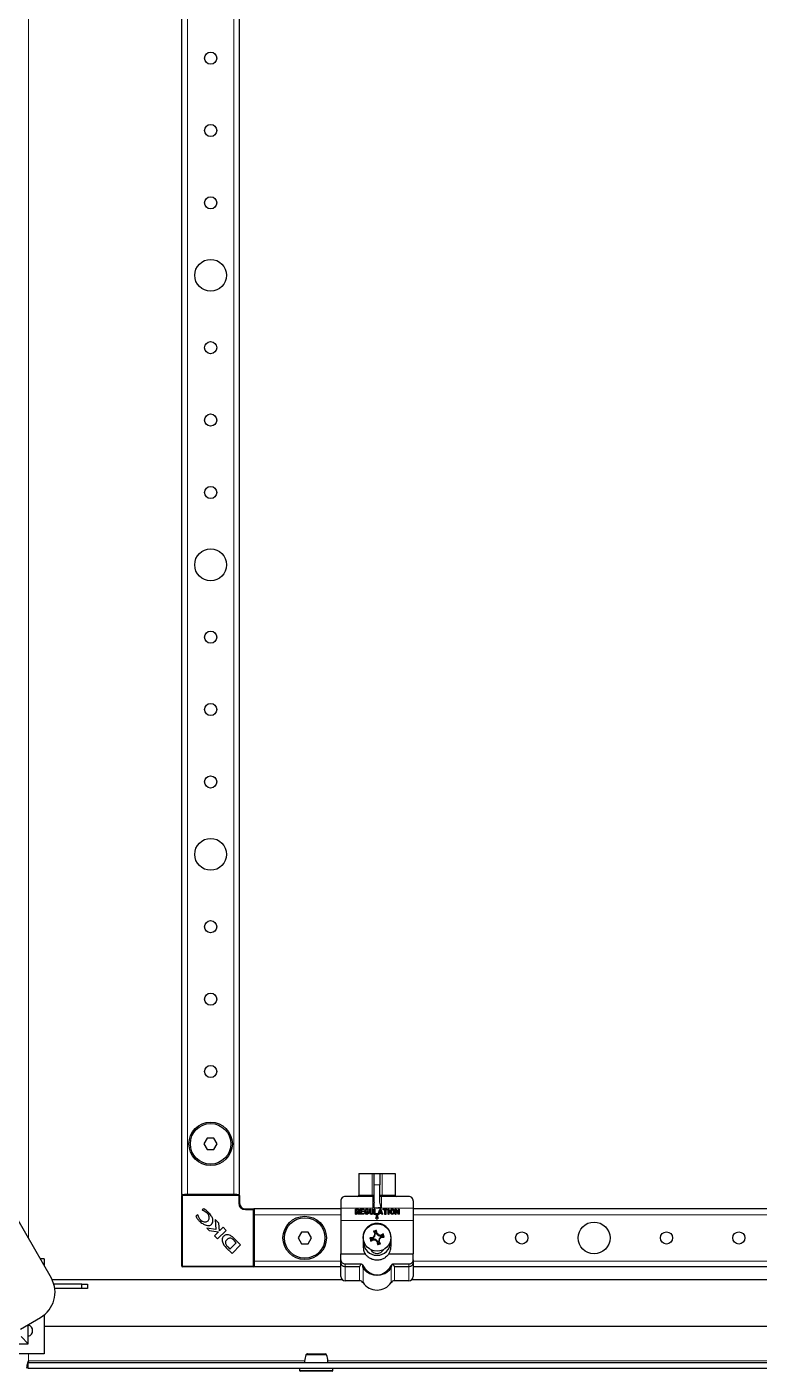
# Model space of a CAD drawing. Header units: millimetres. Extents: x -1134 to 2940, y -1538 to 1219.
# Drawn here: x -268.4 to -15.4, y -999.7 to -535.4 of the extents above; entities that cross this region are included whole.
import ezdxf

# ---------------------------------------------------------------- set-up
doc = ezdxf.new("R2010")
doc.units = ezdxf.units.MM

msp = doc.modelspace()

# ---------------------------------------------------------------- linework, layer by layer
at = {"color": 8, "linetype": 'Continuous', "lineweight": 18}
for p, q in [((-267.84, -954.04), (-267.84, 511.61)), ((-212.94, -938.72), (-212.94, 496.28)), ((-196.94, -938.72), (-196.94, 496.28)), ((-149.16, -938.92), (-149.16, -931.42)), ((-145.72, -931.42), (-145.72, -938.92)), ((-146.44, -935.42), (-148.44, -935.42)), ((-214.94, -939.02), (-214.64, -939.02)), ((-214.64, -938.72), (-214.64, -939.02)), ((-214.64, -939.02), (-214.64, -963.42)), ((-195.24, -939.02), (-214.64, -939.02)), ((-195.24, -938.72), (-195.24, -939.02)), ((-195.24, -941.72), (-195.24, -939.02)), ((-195.24, -939.02), (-194.94, -939.02)), ((-194.94, -941.72), (-195.24, -941.72)), ((-153.69, -938.92), (-149.16, -938.92)), ((-149.16, -938.92), (-148.44, -938.92)), ((-148.94, -943.42), (-148.94, -939.42)), ((-148.44, -943.42), (-148.44, -941.36)), ((-146.44, -938.92), (-145.72, -938.92)), ((-145.94, -939.42), (-145.94, -943.35)), ((-145.72, -938.92), (-141.19, -938.92)), ((-192.94, -943.72), (-192.94, -944.02)), ((-190.24, -944.02), (-192.94, -944.02)), ((-190.24, -943.72), (-190.24, -944.02)), ((-190.24, -963.42), (-190.24, -944.02)), ((-190.24, -944.02), (-189.94, -944.02)), ((-159.94, -945.72), (-189.94, -945.72)), ((-148.94, -943.42), (-159.94, -943.42)), ((-134.94, -943.42), (-148.44, -943.42)), ((145.06, -945.72), (-134.94, -945.72)), ((-134.94, -947.67), (-159.94, -947.67)), ((-214.64, -963.42), (-214.94, -963.42)), ((-214.64, -963.42), (-190.24, -963.42)), ((-214.64, -963.42), (-214.64, -963.72)), ((-190.24, -963.42), (-190.24, -963.72)), ((-190.24, -963.42), (-189.94, -963.42)), ((-159.94, -961.72), (-189.94, -961.72)), ((-158.44, -962.7), (-158.44, -963.6)), ((-158.44, -963.6), (-158.44, -968.52)), ((-153.53, -968.52), (-153.53, -963.6)), ((-152.29, -964.2), (-152.29, -969.17)), ((-142.58, -969.17), (-142.58, -964.2)), ((-141.35, -963.6), (-141.35, -968.52)), ((-136.44, -963.6), (-136.44, -962.7)), ((-136.44, -968.52), (-136.44, -963.6)), ((145.06, -961.72), (-134.94, -961.72)), ((-267.84, -996.12), (-267.84, -993.72)), ((-172.41, -996.12), (-267.84, -996.12)), ((118.59, -996.12), (-164.47, -996.12)), ((-174.19, -999.47), (-171.58, -999.47)), ((-171.58, -999.47), (-162.69, -999.47))]:
    msp.add_line(p, q, dxfattribs=at)
at = {"color": 7, "linetype": 'Continuous', "lineweight": 25}
for p, q in [((-214.94, -938.72), (-214.94, 496.28)), ((-194.94, -938.72), (-194.94, 496.28)), ((-206.09, -919.22), (-207.25, -921.22)), ((-203.78, -919.22), (-206.09, -919.22)), ((-202.63, -921.22), (-203.78, -919.22)), ((-207.25, -921.22), (-206.09, -923.22)), ((-206.09, -923.22), (-203.78, -923.22)), ((-203.78, -923.22), (-202.63, -921.22)), ((-153.69, -931.42), (-153.69, -938.92)), ((-153.69, -931.42), (-149.16, -931.42)), ((-149.16, -931.42), (-148.44, -931.42)), ((-148.44, -931.42), (-146.44, -931.42)), ((-148.44, -935.42), (-148.44, -931.42)), ((-146.44, -931.42), (-146.44, -935.42)), ((-146.44, -931.42), (-145.72, -931.42)), ((-145.72, -931.42), (-141.19, -931.42)), ((-141.19, -931.42), (-141.19, -938.92)), ((-259.98, -967.66), (-277.81, -936.77)), ((-148.44, -941.36), (-148.44, -935.42)), ((-146.44, -941.35), (-146.44, -935.42)), ((-214.64, -938.72), (-214.94, -938.72)), ((-214.94, -963.42), (-214.94, -939.02)), ((-214.64, -938.72), (-213.99, -938.72)), ((-212.94, -938.72), (-213.99, -938.72)), ((-196.94, -938.72), (-212.94, -938.72)), ((-195.89, -938.72), (-196.94, -938.72)), ((-195.89, -938.72), (-195.24, -938.72)), ((-194.94, -938.72), (-195.24, -938.72)), ((-194.94, -939.02), (-194.94, -941.72)), ((-159.94, -940.92), (-159.94, -943.42)), ((-148.94, -939.42), (-158.44, -939.42)), ((-136.44, -939.42), (-145.94, -939.42)), ((-134.94, -940.92), (-134.94, -943.42)), ((-209.39, -945.78), (-210.08, -946.11)), ((-209.26, -945.92), (-209.39, -945.78)), ((-207.31, -943.72), (-207.82, -943.97)), ((-207.82, -943.97), (-207.71, -944.08)), ((-192.94, -943.72), (-190.24, -943.72)), ((-159.94, -943.72), (-189.94, -943.72)), ((-189.94, -943.72), (-189.94, -944.02)), ((-189.94, -944.02), (-189.94, -944.66)), ((-189.94, -944.66), (-189.94, -945.72)), ((-189.94, -945.72), (-189.94, -961.72)), ((-159.94, -943.42), (-159.94, -947.67)), ((-154.85, -945.43), (-154.85, -943.77)), ((-154.85, -943.77), (-154.09, -943.77)), ((-154.09, -944.03), (-154.58, -944.03)), ((-154.58, -944.03), (-154.58, -944.54)), ((-154.58, -944.54), (-153.99, -944.54)), ((-154.29, -944.8), (-154.58, -944.8)), ((-154.58, -944.8), (-154.58, -945.43)), ((-153.8, -945.51), (-154.29, -944.8)), ((-153.99, -944.8), (-153.58, -945.37)), ((-153.24, -945.54), (-153.24, -943.77)), ((-153.24, -943.77), (-152.18, -943.77)), ((-152.18, -945.54), (-153.24, -945.54)), ((-152.18, -944.03), (-152.98, -944.03)), ((-152.98, -944.03), (-152.98, -944.44)), ((-152.98, -944.44), (-152.23, -944.44)), ((-152.23, -944.7), (-152.98, -944.7)), ((-152.98, -944.7), (-152.98, -945.28)), ((-152.98, -945.28), (-152.18, -945.28)), ((-150.7, -944.87), (-150.91, -944.87)), ((-150.9, -944.61), (-150.41, -944.61)), ((-150.41, -944.61), (-150.41, -944.91)), ((-149.98, -944.96), (-149.98, -943.88)), ((-149.72, -943.88), (-149.72, -944.96)), ((-148.97, -944.94), (-148.97, -943.88)), ((-148.71, -943.88), (-148.71, -944.94)), ((-148.42, -945.57), (-148.42, -943.9)), ((-147.36, -945.57), (-148.42, -945.57)), ((-148.16, -943.9), (-148.16, -945.3)), ((-148.16, -945.3), (-147.36, -945.3)), ((-147.94, -946.77), (-147.44, -947.27)), ((-147.69, -946.77), (-147.94, -946.77)), ((-147.19, -945.77), (-147.69, -945.77)), ((-147.69, -945.77), (-147.69, -946.77)), ((-147.44, -947.27), (-146.94, -946.77)), ((-147.19, -946.77), (-147.19, -945.77)), ((-146.94, -946.77), (-147.19, -946.77)), ((-147, -945.39), (-146.43, -943.86)), ((-146.66, -945.23), (-146.75, -945.48)), ((-145.85, -945.23), (-146.66, -945.23)), ((-146.26, -944.1), (-146.57, -944.97)), ((-146.57, -944.97), (-145.94, -944.97)), ((-145.94, -944.97), (-146.26, -944.1)), ((-146.1, -943.88), (-145.51, -945.39)), ((-145.76, -945.47), (-145.85, -945.23)), ((-145.17, -943.77), (-144.05, -943.77)), ((-144.75, -944.03), (-145.17, -944.03)), ((-144.75, -945.5), (-144.75, -944.03)), ((-144.05, -944.03), (-144.44, -944.03)), ((-144.44, -944.03), (-144.44, -945.5)), ((-143.58, -945.43), (-143.58, -943.9)), ((-143.32, -943.9), (-143.32, -945.43)), ((-141.16, -945.43), (-141.16, -943.87)), ((-140.06, -945.46), (-140.9, -944.19)), ((-140.9, -944.19), (-140.9, -945.43)), ((-140.89, -943.83), (-140.08, -945.06)), ((-140.08, -945.06), (-140.08, -943.88)), ((-139.82, -943.88), (-139.82, -945.43)), ((-134.94, -943.42), (-134.94, -947.67)), ((145.06, -943.72), (-134.94, -943.72)), ((-206.27, -950.35), (-205.47, -951.14)), ((-203.17, -950.82), (-206.27, -950.35)), ((-205.47, -951.14), (-202.21, -951.63)), ((-202.21, -951.63), (-203.6, -953.02)), ((-203.35, -947.35), (-203.17, -950.82)), ((-202.07, -948.63), (-203.35, -947.35)), ((-202.55, -954.07), (-199.59, -951.11)), ((-201.89, -951.29), (-202.07, -948.63)), ((-200.65, -950.05), (-201.89, -951.29)), ((-199.59, -951.11), (-200.65, -950.05)), ((-173.59, -951.72), (-174.75, -953.72)), ((-171.28, -951.72), (-173.59, -951.72)), ((-170.13, -953.72), (-171.28, -951.72)), ((-159.94, -947.67), (-159.94, -959.17)), ((-148.35, -951.53), (-148.65, -951.41)), ((-148.35, -951.53), (-147.77, -951.36)), ((-147.95, -952.22), (-148.35, -951.53)), ((-147.77, -951.36), (-147.58, -951.1)), ((-147.77, -951.36), (-147.74, -952.16)), ((-134.94, -947.67), (-134.94, -959.17)), ((-203.6, -953.02), (-202.55, -954.07)), ((-198.25, -957.55), (-196.07, -955.37)), ((-197.55, -959.07), (-194.59, -956.11)), ((-196.07, -955.37), (-196.75, -954.71)), ((-196.48, -954.22), (-196.49, -954.2)), ((-194.59, -956.11), (-196.48, -954.22)), ((-174.75, -953.72), (-173.59, -955.72)), ((-173.59, -955.72), (-171.28, -955.72)), ((-171.28, -955.72), (-170.13, -953.72)), ((-152.29, -953.57), (-152.29, -956.57)), ((-152.09, -955.07), (-152.29, -955.07)), ((-149.64, -953.9), (-149.91, -953.7)), ((-149.64, -953.9), (-148.85, -953.86)), ((-149.47, -954.48), (-149.64, -953.9)), ((-149.47, -954.48), (-149.59, -954.78)), ((-148.79, -954.07), (-149.47, -954.48)), ((-148.85, -953.86), (-148.95, -953.64)), ((-148.85, -953.86), (-148.18, -953.16)), ((-148.79, -954.07), (-148.75, -954.32)), ((-147.84, -954.3), (-148.79, -954.07)), ((-148.18, -953.16), (-148.39, -953.05)), ((-147.95, -952.22), (-148.19, -952.26)), ((-148.18, -953.16), (-147.95, -952.22)), ((-147.84, -954.3), (-147.96, -954.52)), ((-147.14, -954.97), (-147.84, -954.3)), ((-147.74, -952.16), (-147.51, -952.06)), ((-147.74, -952.16), (-147.04, -952.83)), ((-147.14, -954.97), (-147.37, -955.07)), ((-147.11, -955.77), (-147.3, -956.04)), ((-147.11, -955.77), (-147.14, -954.97)), ((-146.53, -955.6), (-147.11, -955.77)), ((-147.04, -952.83), (-146.92, -952.62)), ((-147.04, -952.83), (-146.09, -953.06)), ((-146.7, -953.97), (-146.93, -954.91)), ((-146.93, -954.91), (-146.69, -954.88)), ((-146.93, -954.91), (-146.53, -955.6)), ((-146.03, -953.27), (-146.7, -953.97)), ((-146.7, -953.97), (-146.49, -954.09)), ((-146.53, -955.6), (-146.23, -955.72)), ((-146.09, -953.06), (-146.13, -952.82)), ((-146.09, -953.06), (-145.4, -952.66)), ((-145.23, -953.24), (-146.03, -953.27)), ((-146.03, -953.27), (-145.93, -953.49)), ((-145.4, -952.66), (-145.28, -952.36)), ((-145.4, -952.66), (-145.23, -953.24)), ((-145.23, -953.24), (-144.97, -953.43)), ((-142.59, -955.07), (-142.79, -955.07)), ((-142.59, -956.57), (-142.59, -953.57)), ((-262.44, -960.92), (-263.87, -960.92)), ((-262.44, -960.92), (-262.44, -963.4)), ((-199.54, -957.08), (-197.55, -959.07)), ((-198.99, -956.83), (-198.25, -957.55)), ((-159.94, -961.31), (-159.94, -959.17)), ((-159.94, -959.17), (-151.53, -959.17)), ((-143.35, -959.17), (-134.94, -959.17)), ((-134.94, -961.31), (-134.94, -959.17)), ((-190.24, -963.72), (-214.64, -963.72)), ((-189.94, -961.72), (-189.94, -962.77)), ((-189.94, -962.77), (-189.94, -963.42)), ((-189.94, -963.42), (-189.94, -963.72)), ((-159.94, -963.72), (-189.94, -963.72)), ((-159.94, -962.22), (-159.94, -961.31)), ((-159.94, -967.02), (-159.94, -962.22)), ((-158.44, -962.7), (-152.92, -962.7)), ((-158.44, -963.6), (-153.53, -963.6)), ((-141.96, -962.7), (-136.44, -962.7)), ((-141.35, -963.6), (-136.44, -963.6)), ((-134.94, -961.31), (-134.94, -962.22)), ((-134.94, -962.22), (-134.94, -967.02)), ((145.06, -963.72), (-134.94, -963.72)), ((-159.34, -968.22), (-259.69, -968.22)), ((-249.44, -969.72), (-259.12, -969.72)), ((-249.44, -971.22), (-249.44, -969.72)), ((-249.44, -969.72), (-247.44, -969.72)), ((-247.44, -969.72), (-247.44, -971.22)), ((-153.53, -968.52), (-158.44, -968.52)), ((-136.44, -968.52), (-141.35, -968.52)), ((170.56, -968.22), (-135.54, -968.22)), ((-249.44, -971.22), (-258.8, -971.22)), ((-247.44, -971.22), (-249.44, -971.22)), ((-270.66, -985.19), (-263.72, -981.18)), ((-267.94, -983.82), (-267.94, -983.62)), ((-267.94, -987.69), (-267.94, -983.82)), ((-262.44, -980.3), (-262.44, -993.72)), ((-262.44, -984.22), (170.56, -984.22)), ((-270.43, -987.76), (-267.94, -990.26)), ((-267.94, -990.26), (-267.94, -987.69)), ((-276.94, -990.26), (-267.94, -990.26)), ((-262.44, -993.72), (-282.44, -993.72)), ((-268.14, -996.72), (222.26, -996.72)), ((-268.14, -996.72), (-268.14, -998.72)), ((-268.05, -996.72), (-267.84, -996.12)), ((-268.14, -998.72), (222.26, -998.72)), ((-174.19, -998.72), (-174.19, -999.47)), ((-171.45, -999.72), (-173.94, -999.72)), ((-162.94, -999.72), (-171.45, -999.72)), ((-162.69, -999.47), (-162.69, -998.72))]:
    msp.add_line(p, q, dxfattribs=at)
at = {"color": 8, "linetype": 'Continuous', "lineweight": 18, "flags": 128}
for points in [[(-149.16, -938.92), (-149.17, -939.01), (-149.17, -939.11), (-149.19, -939.2), (-149.2, -939.27), (-149.22, -939.33), (-149.25, -939.38), (-149.27, -939.41), (-149.3, -939.42)], [(-145.58, -939.42), (-145.6, -939.41), (-145.63, -939.38), (-145.65, -939.33), (-145.67, -939.27), (-145.69, -939.2), (-145.7, -939.11), (-145.71, -939.01), (-145.72, -938.92)]]:
    msp.add_lwpolyline(points, dxfattribs=at)
at = {"color": 7, "linetype": 'Continuous', "lineweight": 25}
for centre, radius in [((-204.94, -546.22), 2.1), ((-204.94, -571.22), 2.1), ((-204.94, -596.22), 2.1), ((-204.94, -621.22), 5.5), ((-204.94, -646.22), 2.1), ((-204.94, -671.22), 2.1), ((-204.94, -696.22), 2.1), ((-204.94, -721.22), 5.5), ((-204.94, -746.22), 2.1), ((-204.94, -771.22), 2.1), ((-204.94, -796.22), 2.1), ((-204.94, -821.22), 5.5), ((-204.94, -846.22), 2.1), ((-204.94, -871.22), 2.1), ((-204.94, -896.22), 2.1), ((-204.94, -921.22), 7.5), ((-204.94, -921.22), 7), ((-172.44, -953.72), 7.5), ((-172.44, -953.72), 7), ((-147.44, -953.57), 4.75), ((-122.44, -953.72), 2.1), ((-97.44, -953.72), 2.1), ((-72.44, -953.72), 5.5), ((-47.44, -953.72), 2.1), ((-22.44, -953.72), 2.1)]:
    msp.add_circle(centre, radius, dxfattribs=at)
for centre, radius, start, end in [((-214.64, -939.02), 0.3, 90, 180), ((-195.24, -939.02), 0.3, 0, 90), ((-192.94, -941.72), 2, 180, 270), ((-154.19, -938.92), 0.5, 270, 0), ((-148.94, -938.92), 0.5, 270, 0), ((-145.94, -938.92), 0.5, 180, 270), ((-140.69, -938.92), 0.5, 180, 270), ((-207.34, -946.64), 1.94, 323.3097, 52.3464), ((-190.24, -944.02), 0.3, 0, 90), ((-206.94, -946.21), 1.97, 218.454, 305.887), ((-127.15, -1023.13), 74.88, 105.834, 106.6907), ((-87.89, -918.63), 69.05, 208.3479, 209.1477), ((-216.44, -956.13), 69.05, 3.3769, 4.1768), ((-196.33, -953.42), 4.87, 200.3445, 228.7777), ((-194.52, -952.64), 6.12, 216.9888, 223.0744), ((-147.44, -955.07), 4.65, 180, 0), ((-144.88, -1022.57), 69.05, 93.3769, 94.1768), ((-77.87, -933.27), 74.88, 195.834, 196.6907), ((-182.38, -894.01), 69.05, 298.3479, 299.1477), ((-93.57, -1005.12), 75.61, 136.4711, 137.0889), ((-129.74, -881.14), 75.61, 255.4358, 256.0536), ((-75.01, -971.27), 75.61, 165.4358, 166.0536), ((-95.89, -899.7), 75.61, 226.4711, 227.0889), ((-198.99, -1007.44), 75.61, 46.4711, 47.0889), ((-78.44, -951.01), 69.05, 183.3769, 184.1768), ((-167.73, -884), 74.88, 285.834, 286.6907), ((-165.14, -1026), 75.61, 75.4358, 76.0536), ((-219.87, -935.86), 75.61, 345.4358, 346.0536), ((-206.99, -988.51), 69.05, 28.3479, 29.1477), ((-201.31, -902.01), 75.61, 316.4711, 317.0889), ((-112.5, -1013.12), 69.05, 118.3479, 119.1477), ((-150, -884.57), 69.05, 273.3769, 274.1768), ((-217.01, -973.86), 74.88, 15.834, 16.6907), ((-147.44, -956.57), 2.5, 209.1764, 330.8236), ((-214.64, -963.42), 0.3, 180, 270), ((-190.24, -963.42), 0.3, 270, 0), ((-268.72, -972.52), 10, 300, 29.0469), ((-158.44, -967.02), 1.5, 180, 270), ((-153.53, -970.02), 1.5, 34.5604, 90), ((-147.44, -965.82), 5.89, 214.5604, 325.4396), ((-141.35, -970.02), 1.5, 90, 145.4396), ((-136.44, -967.02), 1.5, 270, 0), ((-268.44, -985.76), 2, 284.4775, 75.5225), ((-171.55, -994.22), 0.5, 89.9637, 164.834), ((-165.33, -994.22), 0.5, 15.2465, 90.046), ((-173.94, -999.47), 0.25, 180, 270), ((-162.94, -999.47), 0.25, 270, 0)]:
    msp.add_arc(centre, radius, start, end, dxfattribs=at)
at = {"color": 8, "linetype": 'Continuous', "lineweight": 18}
msp.add_arc((-192.94, -941.72), 2.3, 180, 270, dxfattribs=at)
at = {"color": 7, "linetype": 'Continuous', "lineweight": 25}
msp.add_ellipse((15280.74, -943.42), major_axis=(15429.18, 0), ratio=0.000259, start_param=3.123591, end_param=3.141593, dxfattribs=at)
for points, knots in [([(-158.44, -939.42), (-158.44, -939.42), (-158.51, -939.42), (-158.86, -939.44), (-159.39, -939.68), (-159.86, -940.26), (-159.92, -940.73), (-159.94, -940.92)], [0, 0, 0, 0, 0.003231, 0.101221, 0.514725, 0.80586, 1, 1, 1, 1]), ([(-148.44, -941.36), (-148.48, -941.69), (-148.56, -942.4), (-148.81, -943.06), (-148.94, -943.41), (-148.94, -943.42)], [0, 0, 0, 0, 0.475461, 0.994056, 1, 1, 1, 1]), ([(-145.94, -943.35), (-145.94, -943.35), (-145.94, -943.34), (-145.95, -943.34), (-145.96, -943.32), (-146, -943.24), (-146.12, -942.91), (-146.34, -942.28), (-146.4, -941.68), (-146.44, -941.35)], [0, 0, 0, 0, 0.00167, 0.003889, 0.009531, 0.034361, 0.132751, 0.526214, 1, 1, 1, 1]), ([(-134.94, -940.92), (-134.96, -940.73), (-135.02, -940.26), (-135.49, -939.68), (-136.02, -939.44), (-136.37, -939.42), (-136.44, -939.42), (-136.44, -939.42)], [0, 0, 0, 0, 0.19414, 0.485275, 0.898779, 0.996769, 1, 1, 1, 1]), ([(-210.08, -946.11), (-209.9, -946.45), (-209.56, -947.08), (-209.07, -947.61), (-208.85, -947.85)], [0, 0, 0, 0, 0.5368, 1, 1, 1, 1]), ([(-208.49, -947.43), (-208.7, -947.17), (-209.08, -946.72), (-209.2, -946.16), (-209.26, -945.92)], [0, 0, 0, 0, 0.579608, 1, 1, 1, 1]), ([(-207.71, -944.08), (-207.4, -944.22), (-206.83, -944.48), (-206.37, -944.91), (-206.16, -945.11)], [0, 0, 0, 0, 0.547643, 1, 1, 1, 1]), ([(-205.8, -944.82), (-206.07, -944.58), (-206.53, -944.15), (-207.08, -943.85), (-207.31, -943.72)], [0, 0, 0, 0, 0.5776526, 1, 1, 1, 1]), ([(-204.68, -949.05), (-204.54, -948.89), (-204.26, -948.55), (-204.09, -947.86), (-204.22, -946.98), (-204.79, -945.91), (-205.43, -945.22), (-205.8, -944.82)], [0, 0, 0, 0, 0.130532, 0.266031, 0.423997, 0.666819, 1, 1, 1, 1]), ([(-154.73, -945.57), (-154.75, -945.57), (-154.78, -945.56), (-154.83, -945.53), (-154.84, -945.48), (-154.85, -945.45), (-154.85, -945.43)], [0, 0, 0, 0, 0.280437, 0.558281, 0.778899, 1, 1, 1, 1]), ([(-154.58, -945.43), (-154.58, -945.45), (-154.59, -945.5), (-154.62, -945.55), (-154.68, -945.56), (-154.71, -945.57), (-154.73, -945.57)], [0, 0, 0, 0, 0.280498, 0.558325, 0.778868, 1, 1, 1, 1]), ([(-154.09, -943.77), (-154.01, -943.78), (-153.88, -943.79), (-153.77, -943.87), (-153.72, -943.91)], [0, 0, 0, 0, 0.5597473, 1, 1, 1, 1]), ([(-153.9, -944.1), (-153.93, -944.08), (-153.99, -944.04), (-154.06, -944.03), (-154.09, -944.03)], [0, 0, 0, 0, 0.559136, 1, 1, 1, 1]), ([(-153.99, -944.54), (-153.97, -944.53), (-153.93, -944.53), (-153.9, -944.5), (-153.89, -944.49)], [0, 0, 0, 0, 0.558174, 1, 1, 1, 1]), ([(-153.75, -944.71), (-153.79, -944.74), (-153.86, -944.78), (-153.95, -944.8), (-153.99, -944.8)], [0, 0, 0, 0, 0.56031, 1, 1, 1, 1]), ([(-153.82, -944.29), (-153.82, -944.25), (-153.83, -944.18), (-153.88, -944.12), (-153.9, -944.1)], [0, 0, 0, 0, 0.559692, 1, 1, 1, 1]), ([(-153.89, -944.49), (-153.88, -944.48), (-153.85, -944.45), (-153.82, -944.38), (-153.82, -944.33), (-153.82, -944.29)], [0, 0, 0, 0, 0.279917, 0.56006, 1, 1, 1, 1]), ([(-153.7, -945.57), (-153.71, -945.57), (-153.74, -945.57), (-153.77, -945.55), (-153.79, -945.52), (-153.8, -945.51)], [0, 0, 0, 0, 0.28022, 0.561305, 1, 1, 1, 1]), ([(-153.55, -944.29), (-153.56, -944.39), (-153.58, -944.55), (-153.7, -944.66), (-153.75, -944.71)], [0, 0, 0, 0, 0.559457, 1, 1, 1, 1]), ([(-153.72, -943.91), (-153.66, -943.97), (-153.57, -944.08), (-153.56, -944.23), (-153.55, -944.29)], [0, 0, 0, 0, 0.5589475, 1, 1, 1, 1]), ([(-153.55, -945.44), (-153.56, -945.46), (-153.56, -945.5), (-153.61, -945.54), (-153.65, -945.56), (-153.69, -945.57), (-153.7, -945.57)], [0, 0, 0, 0, 0.278138, 0.558544, 0.779161, 1, 1, 1, 1]), ([(-153.58, -945.37), (-153.57, -945.38), (-153.56, -945.4), (-153.55, -945.43), (-153.55, -945.44)], [0, 0, 0, 0, 0.561079, 1, 1, 1, 1]), ([(-152.23, -944.44), (-152.21, -944.44), (-152.16, -944.44), (-152.11, -944.47), (-152.08, -944.52), (-152.08, -944.56), (-152.08, -944.57)], [0, 0, 0, 0, 0.2809452, 0.5598972, 0.7795247, 1, 1, 1, 1]), ([(-152.08, -944.57), (-152.08, -944.59), (-152.08, -944.64), (-152.14, -944.7), (-152.19, -944.7), (-152.23, -944.7)], [0, 0, 0, 0, 0.281099, 0.559768, 1, 1, 1, 1]), ([(-152.18, -943.77), (-152.16, -943.77), (-152.11, -943.77), (-152.06, -943.8), (-152.03, -943.85), (-152.03, -943.88), (-152.02, -943.9)], [0, 0, 0, 0, 0.2808719, 0.5597012, 0.7793822, 1, 1, 1, 1]), ([(-152.02, -943.9), (-152.03, -943.92), (-152.03, -943.97), (-152.09, -944.03), (-152.14, -944.03), (-152.18, -944.03)], [0, 0, 0, 0, 0.2810527, 0.5596626, 1, 1, 1, 1]), ([(-152.18, -945.28), (-152.16, -945.28), (-152.11, -945.28), (-152.06, -945.31), (-152.03, -945.36), (-152.03, -945.39), (-152.02, -945.41)], [0, 0, 0, 0, 0.280912, 0.5597137, 0.7794989, 1, 1, 1, 1]), ([(-152.02, -945.41), (-152.03, -945.43), (-152.03, -945.48), (-152.09, -945.54), (-152.14, -945.54), (-152.18, -945.54)], [0, 0, 0, 0, 0.281214, 0.559901, 1, 1, 1, 1]), ([(-151.68, -944.67), (-151.68, -944.53), (-151.66, -944.29), (-151.54, -944.09), (-151.48, -944)], [0, 0, 0, 0, 0.5603404, 1, 1, 1, 1]), ([(-151.49, -945.28), (-151.55, -945.17), (-151.66, -944.98), (-151.68, -944.77), (-151.68, -944.67)], [0, 0, 0, 0, 0.559347, 1, 1, 1, 1]), ([(-150.96, -945.57), (-151.02, -945.56), (-151.14, -945.55), (-151.33, -945.46), (-151.43, -945.35), (-151.49, -945.28)], [0, 0, 0, 0, 0.280314, 0.560507, 1, 1, 1, 1]), ([(-151.48, -944), (-151.41, -943.92), (-151.27, -943.77), (-151.08, -943.75), (-150.99, -943.75)], [0, 0, 0, 0, 0.559217, 1, 1, 1, 1]), ([(-151, -944.01), (-151.04, -944.01), (-151.11, -944.02), (-151.24, -944.09), (-151.39, -944.3), (-151.41, -944.52), (-151.42, -944.67)], [0, 0, 0, 0, 0.1253317, 0.2506948, 0.5007376, 1, 1, 1, 1]), ([(-151.42, -944.67), (-151.41, -944.76), (-151.4, -944.91), (-151.33, -945.04), (-151.3, -945.1)], [0, 0, 0, 0, 0.55998, 1, 1, 1, 1]), ([(-151.3, -945.1), (-151.25, -945.16), (-151.17, -945.27), (-151.03, -945.29), (-150.97, -945.3)], [0, 0, 0, 0, 0.560858, 1, 1, 1, 1]), ([(-151.03, -944.74), (-151.03, -944.72), (-151.03, -944.68), (-151, -944.63), (-150.95, -944.61), (-150.92, -944.61), (-150.9, -944.61)], [0, 0, 0, 0, 0.2806366, 0.5588901, 0.7791438, 1, 1, 1, 1]), ([(-150.91, -944.87), (-150.93, -944.87), (-150.97, -944.87), (-151.01, -944.83), (-151.03, -944.79), (-151.03, -944.76), (-151.03, -944.74)], [0, 0, 0, 0, 0.280664, 0.558735, 0.779002, 1, 1, 1, 1]), ([(-150.81, -944.06), (-150.85, -944.04), (-150.91, -944.01), (-150.97, -944.01), (-151, -944.01)], [0, 0, 0, 0, 0.558634, 1, 1, 1, 1]), ([(-150.99, -943.75), (-150.93, -943.75), (-150.8, -943.75), (-150.69, -943.81), (-150.65, -943.84)], [0, 0, 0, 0, 0.560514, 1, 1, 1, 1]), ([(-150.97, -945.3), (-150.94, -945.3), (-150.89, -945.3), (-150.79, -945.25), (-150.76, -945.18), (-150.74, -945.14)], [0, 0, 0, 0, 0.281265, 0.561609, 1, 1, 1, 1]), ([(-150.62, -945.44), (-150.68, -945.48), (-150.78, -945.56), (-150.91, -945.56), (-150.96, -945.57)], [0, 0, 0, 0, 0.5589984, 1, 1, 1, 1]), ([(-150.71, -944.17), (-150.73, -944.15), (-150.76, -944.1), (-150.8, -944.07), (-150.81, -944.06)], [0, 0, 0, 0, 0.560467, 1, 1, 1, 1]), ([(-150.74, -945.14), (-150.72, -945.09), (-150.7, -945), (-150.7, -944.91), (-150.7, -944.87)], [0, 0, 0, 0, 0.559597, 1, 1, 1, 1]), ([(-150.6, -944.23), (-150.63, -944.23), (-150.67, -944.22), (-150.7, -944.19), (-150.71, -944.17)], [0, 0, 0, 0, 0.558039, 1, 1, 1, 1]), ([(-150.65, -943.84), (-150.61, -943.87), (-150.54, -943.92), (-150.5, -943.99), (-150.48, -944.02)], [0, 0, 0, 0, 0.559542, 1, 1, 1, 1]), ([(-150.41, -944.91), (-150.42, -945.02), (-150.43, -945.22), (-150.56, -945.37), (-150.62, -945.44)], [0, 0, 0, 0, 0.560493, 1, 1, 1, 1]), ([(-150.45, -944.11), (-150.45, -944.13), (-150.46, -944.17), (-150.5, -944.21), (-150.55, -944.23), (-150.58, -944.23), (-150.6, -944.23)], [0, 0, 0, 0, 0.277709, 0.558209, 0.77892, 1, 1, 1, 1]), ([(-150.48, -944.02), (-150.47, -944.04), (-150.45, -944.06), (-150.45, -944.09), (-150.45, -944.11)], [0, 0, 0, 0, 0.560691, 1, 1, 1, 1]), ([(-149.98, -943.88), (-149.98, -943.86), (-149.98, -943.82), (-149.95, -943.77), (-149.91, -943.75), (-149.88, -943.75), (-149.86, -943.75)], [0, 0, 0, 0, 0.280849, 0.55949, 0.779158, 1, 1, 1, 1]), ([(-149.76, -945.43), (-149.84, -945.36), (-149.96, -945.22), (-149.97, -945.04), (-149.98, -944.96)], [0, 0, 0, 0, 0.558332, 1, 1, 1, 1]), ([(-149.86, -943.75), (-149.84, -943.75), (-149.8, -943.75), (-149.74, -943.78), (-149.72, -943.83), (-149.72, -943.86), (-149.72, -943.88)], [0, 0, 0, 0, 0.28091, 0.559174, 0.779166, 1, 1, 1, 1]), ([(-149.32, -945.57), (-149.41, -945.56), (-149.57, -945.56), (-149.71, -945.47), (-149.76, -945.43)], [0, 0, 0, 0, 0.55925, 1, 1, 1, 1]), ([(-149.72, -944.96), (-149.71, -945.02), (-149.7, -945.12), (-149.63, -945.19), (-149.6, -945.23)], [0, 0, 0, 0, 0.560313, 1, 1, 1, 1]), ([(-149.6, -945.23), (-149.55, -945.25), (-149.48, -945.3), (-149.38, -945.3), (-149.34, -945.3)], [0, 0, 0, 0, 0.559441, 1, 1, 1, 1]), ([(-149.34, -945.3), (-149.29, -945.3), (-149.18, -945.29), (-149.04, -945.2), (-148.98, -945.07), (-148.98, -944.98), (-148.97, -944.94)], [0, 0, 0, 0, 0.280935, 0.559487, 0.779245, 1, 1, 1, 1]), ([(-148.71, -944.94), (-148.72, -945.04), (-148.73, -945.22), (-148.89, -945.44), (-149.11, -945.54), (-149.25, -945.56), (-149.32, -945.57)], [0, 0, 0, 0, 0.280416, 0.558636, 0.778958, 1, 1, 1, 1]), ([(-148.97, -943.88), (-148.97, -943.86), (-148.97, -943.82), (-148.94, -943.77), (-148.9, -943.75), (-148.87, -943.75), (-148.85, -943.75)], [0, 0, 0, 0, 0.2809002, 0.5594983, 0.7791483, 1, 1, 1, 1]), ([(-148.85, -943.75), (-148.83, -943.75), (-148.79, -943.75), (-148.74, -943.78), (-148.71, -943.83), (-148.71, -943.86), (-148.71, -943.88)], [0, 0, 0, 0, 0.2808885, 0.5590229, 0.7791551, 1, 1, 1, 1]), ([(-148.42, -943.9), (-148.42, -943.88), (-148.42, -943.85), (-148.39, -943.8), (-148.35, -943.77), (-148.32, -943.77), (-148.3, -943.77)], [0, 0, 0, 0, 0.2809124, 0.5594047, 0.7791083, 1, 1, 1, 1]), ([(-148.3, -943.77), (-148.28, -943.77), (-148.24, -943.77), (-148.19, -943.8), (-148.16, -943.85), (-148.16, -943.89), (-148.16, -943.9)], [0, 0, 0, 0, 0.2808126, 0.5590988, 0.7791702, 1, 1, 1, 1]), ([(-147.36, -945.3), (-147.34, -945.3), (-147.3, -945.31), (-147.24, -945.33), (-147.21, -945.38), (-147.21, -945.42), (-147.21, -945.43)], [0, 0, 0, 0, 0.280855, 0.559718, 0.779518, 1, 1, 1, 1]), ([(-147.21, -945.43), (-147.21, -945.46), (-147.21, -945.5), (-147.27, -945.56), (-147.32, -945.57), (-147.36, -945.57)], [0, 0, 0, 0, 0.281266, 0.560078, 1, 1, 1, 1]), ([(-147.01, -945.44), (-147.01, -945.43), (-147.01, -945.42), (-147, -945.4), (-147, -945.39)], [0, 0, 0, 0, 0.559504, 1, 1, 1, 1]), ([(-146.88, -945.57), (-146.9, -945.57), (-146.94, -945.56), (-146.98, -945.53), (-147, -945.49), (-147.01, -945.46), (-147.01, -945.44)], [0, 0, 0, 0, 0.279579, 0.559194, 0.779582, 1, 1, 1, 1]), ([(-146.75, -945.48), (-146.76, -945.49), (-146.77, -945.52), (-146.82, -945.56), (-146.86, -945.57), (-146.88, -945.57)], [0, 0, 0, 0, 0.28077, 0.560807, 1, 1, 1, 1]), ([(-146.43, -943.86), (-146.42, -943.84), (-146.4, -943.8), (-146.36, -943.75), (-146.31, -943.75), (-146.28, -943.75)], [0, 0, 0, 0, 0.281465, 0.561772, 1, 1, 1, 1]), ([(-146.28, -943.75), (-146.26, -943.75), (-146.21, -943.75), (-146.14, -943.79), (-146.12, -943.84), (-146.1, -943.88)], [0, 0, 0, 0, 0.281226, 0.561522, 1, 1, 1, 1]), ([(-145.64, -945.57), (-145.66, -945.57), (-145.69, -945.56), (-145.73, -945.53), (-145.75, -945.5), (-145.76, -945.47)], [0, 0, 0, 0, 0.2806948, 0.5603349, 1, 1, 1, 1]), ([(-145.5, -945.44), (-145.5, -945.46), (-145.51, -945.5), (-145.55, -945.54), (-145.6, -945.56), (-145.63, -945.57), (-145.64, -945.57)], [0, 0, 0, 0, 0.278517, 0.558613, 0.779333, 1, 1, 1, 1]), ([(-145.51, -945.39), (-145.51, -945.4), (-145.5, -945.42), (-145.5, -945.44), (-145.5, -945.44)], [0, 0, 0, 0, 0.560081, 1, 1, 1, 1]), ([(-145.31, -943.9), (-145.3, -943.88), (-145.3, -943.84), (-145.27, -943.79), (-145.22, -943.77), (-145.19, -943.77), (-145.17, -943.77)], [0, 0, 0, 0, 0.280713, 0.558701, 0.779045, 1, 1, 1, 1]), ([(-145.17, -944.03), (-145.19, -944.03), (-145.23, -944.03), (-145.28, -944), (-145.3, -943.95), (-145.31, -943.92), (-145.31, -943.9)], [0, 0, 0, 0, 0.28076, 0.558821, 0.778915, 1, 1, 1, 1]), ([(-144.61, -945.64), (-144.63, -945.64), (-144.67, -945.64), (-144.73, -945.6), (-144.75, -945.55), (-144.75, -945.52), (-144.75, -945.5)], [0, 0, 0, 0, 0.2808221, 0.5590594, 0.7790938, 1, 1, 1, 1]), ([(-144.44, -945.5), (-144.44, -945.52), (-144.45, -945.57), (-144.51, -945.63), (-144.57, -945.64), (-144.61, -945.64)], [0, 0, 0, 0, 0.280801, 0.559621, 1, 1, 1, 1]), ([(-144.05, -943.77), (-144.03, -943.77), (-143.99, -943.77), (-143.93, -943.8), (-143.9, -943.85), (-143.89, -943.88), (-143.89, -943.9)], [0, 0, 0, 0, 0.280951, 0.559967, 0.779431, 1, 1, 1, 1]), ([(-143.89, -943.9), (-143.89, -943.92), (-143.9, -943.97), (-143.96, -944.03), (-144.01, -944.03), (-144.05, -944.03)], [0, 0, 0, 0, 0.2810191, 0.5596788, 1, 1, 1, 1]), ([(-143.58, -943.9), (-143.58, -943.88), (-143.58, -943.84), (-143.55, -943.79), (-143.5, -943.77), (-143.48, -943.77), (-143.46, -943.77)], [0, 0, 0, 0, 0.280828, 0.5594169, 0.7793931, 1, 1, 1, 1]), ([(-143.46, -945.57), (-143.48, -945.57), (-143.52, -945.56), (-143.56, -945.53), (-143.58, -945.48), (-143.58, -945.45), (-143.58, -945.43)], [0, 0, 0, 0, 0.280437, 0.558281, 0.778899, 1, 1, 1, 1]), ([(-143.46, -943.77), (-143.44, -943.77), (-143.4, -943.77), (-143.34, -943.8), (-143.32, -943.85), (-143.32, -943.88), (-143.32, -943.9)], [0, 0, 0, 0, 0.280765, 0.559178, 0.779175, 1, 1, 1, 1]), ([(-143.32, -945.43), (-143.32, -945.45), (-143.32, -945.5), (-143.36, -945.55), (-143.41, -945.57), (-143.44, -945.57), (-143.46, -945.57)], [0, 0, 0, 0, 0.280518, 0.5583, 0.778735, 1, 1, 1, 1]), ([(-142.86, -944.67), (-142.85, -944.54), (-142.84, -944.32), (-142.74, -944.12), (-142.69, -944.04)], [0, 0, 0, 0, 0.559914, 1, 1, 1, 1]), ([(-142.68, -945.28), (-142.74, -945.18), (-142.85, -944.98), (-142.86, -944.76), (-142.86, -944.67)], [0, 0, 0, 0, 0.559149, 1, 1, 1, 1]), ([(-142.69, -944.04), (-142.62, -943.95), (-142.5, -943.79), (-142.3, -943.76), (-142.21, -943.75)], [0, 0, 0, 0, 0.560137, 1, 1, 1, 1]), ([(-142.18, -945.57), (-142.24, -945.56), (-142.35, -945.55), (-142.53, -945.47), (-142.63, -945.35), (-142.68, -945.28)], [0, 0, 0, 0, 0.2803667, 0.5605741, 1, 1, 1, 1]), ([(-142.5, -944.21), (-142.53, -944.29), (-142.59, -944.44), (-142.6, -944.6), (-142.6, -944.67)], [0, 0, 0, 0, 0.5590754, 1, 1, 1, 1]), ([(-142.6, -944.67), (-142.59, -944.75), (-142.59, -944.91), (-142.52, -945.05), (-142.49, -945.11)], [0, 0, 0, 0, 0.560273, 1, 1, 1, 1]), ([(-142.21, -944.01), (-142.25, -944.01), (-142.32, -944.02), (-142.42, -944.09), (-142.47, -944.17), (-142.5, -944.21)], [0, 0, 0, 0, 0.279832, 0.559843, 1, 1, 1, 1]), ([(-142.49, -945.11), (-142.45, -945.17), (-142.37, -945.27), (-142.24, -945.29), (-142.18, -945.3)], [0, 0, 0, 0, 0.560567, 1, 1, 1, 1]), ([(-142.21, -943.75), (-142.15, -943.75), (-142.03, -943.76), (-141.84, -943.85), (-141.74, -943.97), (-141.68, -944.04)], [0, 0, 0, 0, 0.280496, 0.560765, 1, 1, 1, 1]), ([(-141.87, -944.21), (-141.92, -944.15), (-142.01, -944.04), (-142.15, -944.02), (-142.21, -944.01)], [0, 0, 0, 0, 0.559596, 1, 1, 1, 1]), ([(-142.18, -945.3), (-142.15, -945.3), (-142.07, -945.29), (-141.95, -945.23), (-141.9, -945.15), (-141.86, -945.11)], [0, 0, 0, 0, 0.280435, 0.560605, 1, 1, 1, 1]), ([(-141.67, -945.28), (-141.75, -945.37), (-141.89, -945.54), (-142.09, -945.56), (-142.18, -945.57)], [0, 0, 0, 0, 0.559137, 1, 1, 1, 1]), ([(-141.76, -944.67), (-141.76, -944.58), (-141.77, -944.42), (-141.84, -944.28), (-141.87, -944.21)], [0, 0, 0, 0, 0.560046, 1, 1, 1, 1]), ([(-141.86, -945.11), (-141.83, -945.03), (-141.76, -944.89), (-141.76, -944.73), (-141.76, -944.67)], [0, 0, 0, 0, 0.559133, 1, 1, 1, 1]), ([(-141.68, -944.04), (-141.62, -944.15), (-141.51, -944.34), (-141.5, -944.57), (-141.49, -944.67)], [0, 0, 0, 0, 0.559312, 1, 1, 1, 1]), ([(-141.49, -944.67), (-141.5, -944.79), (-141.52, -945.01), (-141.62, -945.2), (-141.67, -945.28)], [0, 0, 0, 0, 0.559865, 1, 1, 1, 1]), ([(-141.16, -943.87), (-141.16, -943.85), (-141.16, -943.82), (-141.13, -943.77), (-141.08, -943.75), (-141.06, -943.75), (-141.04, -943.75)], [0, 0, 0, 0, 0.280941, 0.559114, 0.779089, 1, 1, 1, 1]), ([(-141.04, -945.57), (-141.06, -945.57), (-141.1, -945.56), (-141.15, -945.51), (-141.16, -945.46), (-141.16, -945.43)], [0, 0, 0, 0, 0.281503, 0.560294, 1, 1, 1, 1]), ([(-141.04, -943.75), (-141.02, -943.75), (-140.99, -943.75), (-140.93, -943.77), (-140.91, -943.81), (-140.89, -943.83)], [0, 0, 0, 0, 0.280638, 0.560877, 1, 1, 1, 1]), ([(-140.9, -945.43), (-140.9, -945.45), (-140.9, -945.49), (-140.94, -945.54), (-140.99, -945.57), (-141.02, -945.57), (-141.04, -945.57)], [0, 0, 0, 0, 0.2805689, 0.5584768, 0.7788696, 1, 1, 1, 1]), ([(-140.08, -943.88), (-140.08, -943.86), (-140.08, -943.82), (-140.05, -943.77), (-140.01, -943.75), (-139.98, -943.75), (-139.96, -943.75)], [0, 0, 0, 0, 0.280888, 0.559482, 0.77927, 1, 1, 1, 1]), ([(-139.94, -945.57), (-139.95, -945.56), (-139.99, -945.56), (-140.03, -945.52), (-140.05, -945.48), (-140.06, -945.46)], [0, 0, 0, 0, 0.278585, 0.558866, 1, 1, 1, 1]), ([(-139.96, -943.75), (-139.94, -943.75), (-139.9, -943.75), (-139.84, -943.78), (-139.82, -943.83), (-139.82, -943.86), (-139.82, -943.88)], [0, 0, 0, 0, 0.280836, 0.55925, 0.779182, 1, 1, 1, 1]), ([(-139.82, -945.43), (-139.82, -945.45), (-139.82, -945.49), (-139.85, -945.54), (-139.89, -945.56), (-139.92, -945.57), (-139.94, -945.57)], [0, 0, 0, 0, 0.2809531, 0.5593907, 0.7790729, 1, 1, 1, 1]), ([(-208.85, -947.85), (-208.47, -948.18), (-207.78, -948.79), (-206.61, -949.34), (-205.67, -949.48), (-205.02, -949.33), (-204.79, -949.14), (-204.68, -949.05)], [0, 0, 0, 0, 0.315674, 0.58952, 0.813199, 0.909026, 1, 1, 1, 1]), ([(-142.59, -953.57), (-142.63, -953.06), (-142.72, -952.05), (-143.5, -950.59), (-144.68, -949.47), (-146.15, -948.8), (-147.77, -948.64), (-149.37, -949.02), (-150.75, -949.9), (-151.73, -951.14), (-152.22, -952.44), (-152.27, -953.23), (-152.29, -953.57)], [0, 0, 0, 0, 0.108524, 0.217459, 0.318088, 0.417791, 0.519828, 0.622975, 0.725929, 0.827131, 0.926323, 1, 1, 1, 1]), ([(-197.82, -953.07), (-198.03, -952.96), (-198.42, -952.75), (-199.05, -952.64), (-199.64, -952.67), (-200.18, -952.87), (-200.61, -953.23), (-200.91, -953.75), (-201.02, -954.4), (-200.94, -954.86), (-200.89, -955.11)], [0, 0, 0, 0, 0.138091, 0.265455, 0.384013, 0.496103, 0.605759, 0.71979, 0.847662, 1, 1, 1, 1]), ([(-199.32, -954.34), (-199.41, -954.44), (-199.58, -954.61), (-199.76, -954.89), (-199.85, -955.16), (-199.85, -955.49), (-199.7, -955.89), (-199.51, -956.17), (-199.41, -956.33)], [0, 0, 0, 0, 0.176808, 0.319231, 0.43938, 0.552395, 0.749205, 1, 1, 1, 1]), ([(-196.75, -954.71), (-196.95, -954.52), (-197.31, -954.17), (-197.85, -953.84), (-198.3, -953.78), (-198.64, -953.85), (-199, -954.04), (-199.21, -954.23), (-199.32, -954.34)], [0, 0, 0, 0, 0.274676, 0.503042, 0.607381, 0.716579, 0.843412, 1, 1, 1, 1]), ([(-196.98, -953.75), (-197.13, -953.61), (-197.4, -953.37), (-197.69, -953.16), (-197.82, -953.07)], [0, 0, 0, 0, 0.55183, 1, 1, 1, 1]), ([(-196.49, -954.2), (-196.57, -954.13), (-196.73, -953.97), (-196.9, -953.82), (-196.98, -953.75)], [0, 0, 0, 0, 0.486421, 1, 1, 1, 1]), ([(-152.29, -956.57), (-152.21, -957.19), (-152.03, -958.47), (-151.57, -959.11), (-151.54, -959.16), (-151.53, -959.17)], [0, 0, 0, 0, 0.417668, 0.852903, 1, 1, 1, 1]), ([(-143.35, -959.17), (-143.37, -959.2), (-143.41, -959.27), (-143.77, -959.77), (-144.42, -960.41), (-145.35, -960.99), (-146.5, -961.38), (-147.82, -961.47), (-149.17, -961.17), (-150.3, -960.54), (-151.03, -959.86), (-151.41, -959.36), (-151.52, -959.18), (-151.53, -959.17), (-151.53, -959.17)], [0, 0, 0, 0, 0.0885051, 0.1771377, 0.2628581, 0.3446937, 0.4304853, 0.5251934, 0.6256454, 0.7239113, 0.8124944, 0.894483, 0.9789968, 1, 1, 1, 1]), ([(-143.35, -959.17), (-143.29, -959.09), (-143.18, -958.92), (-142.67, -957.85), (-142.61, -956.86), (-142.59, -956.57)], [0, 0, 0, 0, 0.378823, 0.812228, 1, 1, 1, 1]), ([(-159.94, -961.31), (-159.92, -961.45), (-159.89, -961.74), (-159.66, -962.14), (-159.3, -962.47), (-158.87, -962.67), (-158.57, -962.69), (-158.44, -962.7)], [0, 0, 0, 0, 0.205683, 0.411346, 0.618649, 0.832339, 1, 1, 1, 1]), ([(-159.94, -962.22), (-159.94, -962.24), (-159.94, -962.34), (-159.9, -962.59), (-159.74, -962.97), (-159.39, -963.32), (-158.95, -963.55), (-158.61, -963.58), (-158.44, -963.6)], [0, 0, 0, 0, 0.017854, 0.141405, 0.356083, 0.570731, 0.785365, 1, 1, 1, 1]), ([(-153.53, -963.6), (-153.52, -963.6), (-153.51, -963.6), (-153.48, -963.59), (-153.41, -963.56), (-153.28, -963.41), (-153.11, -963.12), (-152.99, -962.85), (-152.92, -962.7)], [0, 0, 0, 0, 0.008383, 0.019125, 0.04457, 0.140638, 0.521171, 1, 1, 1, 1]), ([(-152.55, -962.94), (-152.57, -962.93), (-152.68, -962.83), (-152.81, -962.76), (-152.92, -962.7)], [0, 0, 0, 0, 0.161974, 1, 1, 1, 1]), ([(-152.55, -962.94), (-152.53, -963.09), (-152.49, -963.37), (-152.42, -963.71), (-152.38, -963.95), (-152.32, -964.12), (-152.29, -964.2)], [0, 0, 0, 0, 0.3830058, 0.6904476, 0.8476528, 1, 1, 1, 1]), ([(-152.55, -962.94), (-152.26, -963.4), (-151.54, -964.5), (-150.15, -965.67), (-148.79, -966.39), (-147.99, -966.51), (-147.7, -966.55)], [0, 0, 0, 0, 0.255351, 0.615516, 0.86211, 1, 1, 1, 1]), ([(-152.29, -964.2), (-152.11, -964.43), (-151.59, -965.05), (-150.48, -965.85), (-149.09, -966.41), (-148.13, -966.51), (-147.7, -966.55)], [0, 0, 0, 0, 0.169618, 0.470039, 0.762685, 1, 1, 1, 1]), ([(-147.18, -966.55), (-146.97, -966.53), (-146.24, -966.43), (-144.88, -965.79), (-143.41, -964.59), (-142.64, -963.43), (-142.32, -962.94)], [0, 0, 0, 0, 0.101651, 0.345128, 0.729048, 1, 1, 1, 1]), ([(-147.18, -966.55), (-146.75, -966.51), (-145.79, -966.41), (-144.4, -965.85), (-143.29, -965.05), (-142.77, -964.43), (-142.58, -964.2)], [0, 0, 0, 0, 0.237351, 0.529954, 0.830331, 1, 1, 1, 1]), ([(-142.58, -964.2), (-142.58, -964.2), (-142.58, -964.19), (-142.57, -964.18), (-142.56, -964.15), (-142.53, -964.05), (-142.46, -963.73), (-142.39, -963.35), (-142.34, -963.03), (-142.32, -962.94)], [0, 0, 0, 0, 0.003748, 0.008698, 0.018275, 0.054741, 0.199177, 0.774578, 1, 1, 1, 1]), ([(-141.96, -962.7), (-142.06, -962.76), (-142.19, -962.83), (-142.3, -962.92), (-142.32, -962.94)], [0, 0, 0, 0, 0.789403, 1, 1, 1, 1]), ([(-141.96, -962.7), (-141.93, -962.76), (-141.87, -962.91), (-141.77, -963.1), (-141.68, -963.27), (-141.6, -963.39), (-141.55, -963.46), (-141.51, -963.51), (-141.47, -963.55), (-141.44, -963.57), (-141.41, -963.59), (-141.38, -963.6), (-141.36, -963.6), (-141.35, -963.6), (-141.35, -963.6)], [0, 0, 0, 0, 0.1938575, 0.4597675, 0.6373069, 0.7559999, 0.8355654, 0.8891446, 0.9254877, 0.9504249, 0.9763204, 0.9867209, 0.99531, 1, 1, 1, 1]), ([(-136.44, -962.7), (-136.27, -962.69), (-135.94, -962.66), (-135.49, -962.41), (-135.15, -962.05), (-134.97, -961.66), (-134.95, -961.41), (-134.94, -961.31)], [0, 0, 0, 0, 0.2129, 0.425707, 0.640613, 0.853382, 1, 1, 1, 1]), ([(-136.44, -963.6), (-136.27, -963.58), (-135.93, -963.55), (-135.48, -963.32), (-135.14, -962.97), (-134.98, -962.59), (-134.94, -962.34), (-134.94, -962.24), (-134.94, -962.22)], [0, 0, 0, 0, 0.214635, 0.429269, 0.643917, 0.858595, 0.982146, 1, 1, 1, 1]), ([(-147.18, -966.55), (-147.28, -966.56), (-147.45, -966.57), (-147.63, -966.56), (-147.7, -966.55)], [0, 0, 0, 0, 0.558993, 1, 1, 1, 1]), ([(-268.44, -998.72), (-268.41, -998.34), (-268.38, -997.77), (-268.2, -997.19), (-268.14, -997)], [0, 0, 0, 0, 0.662931, 1, 1, 1, 1]), ([(-172.03, -994.07), (-172.22, -994.81), (-172.44, -995.67), (-172.46, -996.59), (-172.46, -996.72)], [0, 0, 0, 0, 0.85815, 1, 1, 1, 1]), ([(-171.51, -993.72), (-171.52, -993.72), (-171.57, -993.72), (-171.29, -993.72), (-170.77, -993.72), (-170.05, -993.72), (-169.2, -993.72), (-168.13, -993.72), (-167.11, -993.72), (-166.22, -993.72), (-165.61, -993.72), (-165.32, -993.72), (-165.36, -993.72), (-165.37, -993.72)], [0, 0, 0, 0, 0.03384, 0.141254, 0.248698, 0.315774, 0.423314, 0.530846, 0.63821, 0.745706, 0.853372, 0.960917, 1, 1, 1, 1]), ([(-164.42, -996.72), (-164.42, -996.59), (-164.44, -995.67), (-164.66, -994.81), (-164.85, -994.07)], [0, 0, 0, 0, 0.14185, 1, 1, 1, 1])]:
    msp.add_open_spline(points, degree=3, knots=knots, dxfattribs=at)
msp.add_open_spline([(-267.84, -996.12), (-267.86, -996.2), (-267.91, -996.35), (-267.99, -996.55), (-268.06, -996.69), (-268.11, -996.71), (-268.14, -996.72)], degree=3, dxfattribs=at)
at = {"color": 8, "linetype": 'Continuous', "lineweight": 18}
msp.add_open_spline([(-164.89, -994.09), (-164.88, -994.09), (-164.83, -994.09), (-165.17, -994.09), (-165.88, -994.09), (-166.9, -994.09), (-168.09, -994.09), (-169.31, -994.09), (-170.3, -994.09), (-171.13, -994.09), (-171.73, -994.09), (-172.06, -994.09), (-172, -994.09), (-171.99, -994.09)], degree=3, knots=[0, 0, 0, 0, 0.038891, 0.14638, 0.253973, 0.361383, 0.468681, 0.576165, 0.683665, 0.750707, 0.858068, 0.965424, 1, 1, 1, 1], dxfattribs=at)

doc.saveas('drawing.dxf')
